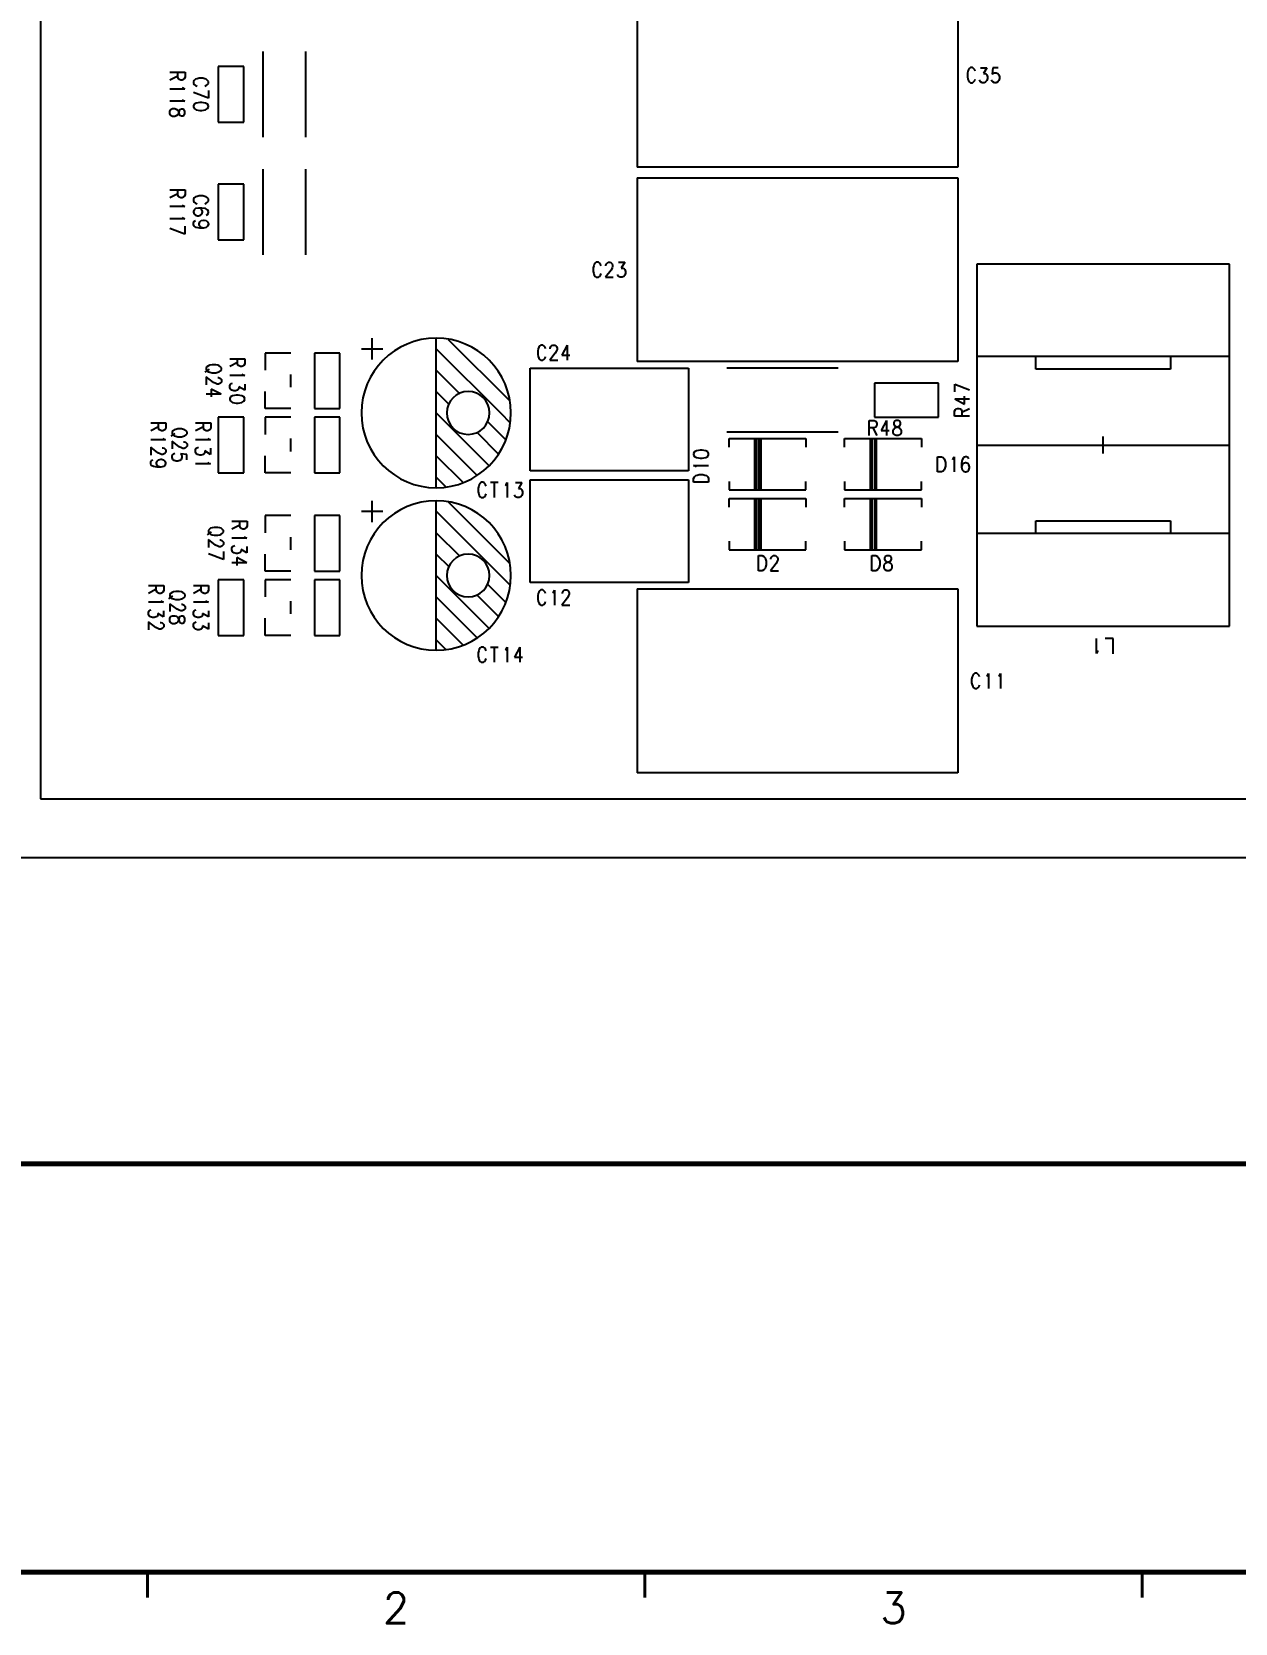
# Model space of a CAD drawing. Extents: x 295 to 953, y 10 to 290.
# Drawn here: x 529.4 to 647.4, y 10 to 165.9 of the extents above; entities that cross this region are included whole.
import ezdxf
from ezdxf.enums import TextEntityAlignment as Align

# ---------------------------------------------------------------- set-up
doc = ezdxf.new("R2010")
doc.units = 0
doc.header["$LTSCALE"] = 5
doc.header["$MEASUREMENT"] = 0
doc.layers.get('0').update_dxf_attribs({"linetype": 'CONTINUOUS', "lineweight": 25})
doc.layers.add('6', color=6, linetype='CONTINUOUS', lineweight=13)
for name, color, linetype in [('BOTTOM_SILK_GBR', 5, 'CONTINUOUS'), ('문자', 4, 'CONTINUOUS'), ('테두리', 3, 'CONTINUOUS')]:
    doc.layers.add(name, color=color, linetype=linetype)
doc.styles.get("Standard").update_dxf_attribs({"font": 'simplex.shx'})
doc.styles.add('굴림체', font='')
doc.styles.get('굴림체').set_extended_font_data('GulimChe')

# ---------------------------------------------------------------- blocks, each defined once
blk = doc.blocks.new('C')
at = {"layer": '테두리'}
for points, const_width in [([(15, 285), (15, 15), (405, 15), (405, 285), (15, 285)], 0.5), ([(15, 55), (405, 55)], 0.5), ([(63.75, 12.5), (63.75, 15)], 0.3), ([(112.5, 12.5), (112.5, 15)], 0.3), ([(161.25, 12.5), (161.25, 15)], 0.3)]:
    blk.add_lwpolyline(points, dxfattribs=dict(at, const_width=const_width))
at = {"layer": '문자'}
for s, p in [('2', (88.12, 11.5)), ('3', (136.88, 11.5))]:
    blk.add_text(s, height=3, dxfattribs=at).set_placement(p, align=Align.MIDDLE)

msp = doc.modelspace()

# ---------------------------------------------------------------- linework, layer by layer
at = {"layer": 'BOTTOM_SILK_GBR', "color": 0}
for p, q in [((530.23, 244.22), (530.23, 90.78)), ((588.73, 170.71), (588.73, 152.68)), ((620.16, 170.71), (620.16, 152.68)), ((552.06, 155.62), (552.06, 164)), ((556.25, 155.62), (556.25, 164)), ((547.66, 162.53), (547.66, 157.09)), ((550.17, 162.53), (547.66, 162.53)), ((550.17, 157.09), (550.17, 162.53)), ((621.2, 162.21), (621.15, 162.08)), ((621.3, 162.35), (621.2, 162.21)), ((621.4, 162.44), (621.3, 162.35)), ((621.61, 162.44), (621.4, 162.44)), ((621.71, 162.35), (621.61, 162.44)), ((621.82, 162.21), (621.71, 162.35)), ((621.87, 162.08), (621.82, 162.21)), ((622.4, 162.41), (623, 162.41)), ((623, 162.41), (622.67, 161.85)), ((623.59, 162.41), (623.53, 161.79)), ((624.13, 162.41), (623.59, 162.41)), ((542.93, 161.98), (544.42, 161.98)), ((543.7, 161.6), (542.93, 161.21)), ((543.7, 161.48), (543.7, 161.98)), ((543.77, 161.32), (543.7, 161.48)), ((543.85, 161.27), (543.77, 161.32)), ((543.99, 161.21), (543.85, 161.27)), ((544.13, 161.21), (543.99, 161.21)), ((544.26, 161.27), (544.13, 161.21)), ((544.33, 161.32), (544.26, 161.27)), ((544.42, 161.48), (544.33, 161.32)), ((544.42, 161.98), (544.42, 161.48)), ((545.31, 161.18), (545.24, 161.08)), ((545.24, 161.08), (545.24, 160.87)), ((545.24, 160.87), (545.31, 160.77)), ((545.44, 161.28), (545.31, 161.18)), ((545.31, 160.77), (545.44, 160.67)), ((545.6, 161.34), (545.44, 161.28)), ((545.44, 160.67), (545.6, 160.61)), ((545.8, 161.38), (545.6, 161.34)), ((546.16, 161.38), (545.8, 161.38)), ((546.36, 161.34), (546.16, 161.38)), ((546.5, 161.28), (546.36, 161.34)), ((546.36, 160.61), (546.5, 160.67)), ((546.63, 161.18), (546.5, 161.28)), ((546.5, 160.67), (546.63, 160.77)), ((546.72, 161.08), (546.63, 161.18)), ((546.63, 160.77), (546.72, 160.87)), ((546.72, 160.87), (546.72, 161.08)), ((621.15, 162.08), (621.1, 161.88)), ((621.1, 161.88), (621.1, 161.52)), ((621.1, 161.52), (621.15, 161.31)), ((621.15, 161.31), (621.2, 161.16)), ((621.2, 161.16), (621.3, 161.02)), ((621.3, 161.02), (621.4, 160.95)), ((621.4, 160.95), (621.61, 160.95)), ((621.61, 160.95), (621.71, 161.02)), ((621.71, 161.02), (621.82, 161.16)), ((621.82, 161.16), (621.87, 161.31)), ((622.34, 161.09), (622.29, 161.22)), ((622.4, 161.02), (622.34, 161.09)), ((622.56, 160.95), (622.4, 161.02)), ((622.73, 160.95), (622.56, 160.95)), ((622.67, 161.85), (622.84, 161.85)), ((622.89, 161.02), (622.73, 160.95)), ((622.84, 161.85), (622.95, 161.79)), ((623, 161.16), (622.89, 161.02)), ((622.95, 161.79), (623, 161.72)), ((623, 161.72), (623.06, 161.52)), ((623.06, 161.36), (623, 161.16)), ((623.06, 161.52), (623.06, 161.36)), ((623.53, 161.09), (623.48, 161.22)), ((623.53, 161.79), (623.59, 161.85)), ((623.59, 161.02), (623.53, 161.09)), ((623.59, 161.85), (623.75, 161.92)), ((623.75, 160.95), (623.59, 161.02)), ((623.75, 161.92), (623.91, 161.92)), ((623.91, 160.95), (623.75, 160.95)), ((623.91, 161.92), (624.08, 161.85)), ((624.08, 161.02), (623.91, 160.95)), ((624.08, 161.85), (624.19, 161.72)), ((624.19, 161.16), (624.08, 161.02)), ((624.19, 161.72), (624.25, 161.52)), ((624.25, 161.36), (624.19, 161.16)), ((624.25, 161.52), (624.25, 161.36)), ((544.39, 160.33), (542.93, 160.33)), ((544.39, 159.15), (542.93, 159.15)), ((544.13, 160.49), (544.19, 160.43)), ((544.13, 159.3), (544.19, 159.24)), ((544.19, 160.43), (544.39, 160.33)), ((544.19, 159.24), (544.39, 159.15)), ((546.7, 159.42), (545.24, 159.98)), ((546.7, 160.2), (546.7, 159.42)), ((542.93, 158.14), (543, 158.3)), ((542.93, 157.92), (542.93, 158.14)), ((543, 157.76), (542.93, 157.92)), ((543, 158.3), (543.07, 158.36)), ((543.07, 157.7), (543, 157.76)), ((543.07, 158.36), (543.2, 158.41)), ((543.2, 157.64), (543.07, 157.7)), ((543.2, 158.41), (543.43, 158.41)), ((543.43, 157.64), (543.2, 157.64)), ((543.43, 158.41), (543.56, 158.36)), ((543.56, 157.7), (543.43, 157.64)), ((543.56, 158.36), (543.7, 158.25)), ((543.7, 157.81), (543.56, 157.7)), ((543.7, 158.25), (543.77, 158.09)), ((543.77, 157.97), (543.7, 157.81)), ((543.83, 158.2), (543.77, 157.97)), ((543.77, 158.09), (543.83, 157.87)), ((543.9, 158.3), (543.83, 158.2)), ((543.83, 157.87), (543.9, 157.76)), ((544.06, 158.36), (543.9, 158.3)), ((543.9, 157.76), (544.06, 157.7)), ((544.19, 158.36), (544.06, 158.36)), ((544.06, 157.7), (544.19, 157.7)), ((544.33, 158.3), (544.19, 158.36)), ((544.19, 157.7), (544.33, 157.76)), ((544.39, 158.14), (544.33, 158.3)), ((544.33, 157.76), (544.39, 157.92)), ((544.39, 157.92), (544.39, 158.14)), ((545.31, 158.85), (545.24, 158.68)), ((545.24, 158.68), (545.24, 158.57)), ((545.24, 158.57), (545.31, 158.41)), ((545.51, 158.95), (545.31, 158.85)), ((545.31, 158.41), (545.51, 158.3)), ((545.87, 159.01), (545.51, 158.95)), ((545.51, 158.3), (545.87, 158.24)), ((546.07, 159.01), (545.87, 159.01)), ((545.87, 158.24), (546.07, 158.24)), ((546.43, 158.95), (546.07, 159.01)), ((546.07, 158.24), (546.43, 158.3)), ((546.63, 158.85), (546.43, 158.95)), ((546.43, 158.3), (546.63, 158.41)), ((546.7, 158.68), (546.63, 158.85)), ((546.63, 158.41), (546.7, 158.57)), ((546.7, 158.57), (546.7, 158.68)), ((547.66, 157.09), (550.17, 157.09)), ((552.06, 144.09), (552.06, 152.48)), ((556.25, 144.09), (556.25, 152.48)), ((620.16, 152.68), (588.73, 152.68)), ((588.73, 151.64), (588.73, 133.62)), ((588.73, 151.64), (620.16, 151.64)), ((620.16, 151.64), (620.16, 133.62)), ((542.93, 150.45), (544.42, 150.45)), ((543.7, 150.07), (542.93, 149.68)), ((543.7, 149.96), (543.7, 150.45)), ((543.77, 149.8), (543.7, 149.96)), ((543.85, 149.74), (543.77, 149.8)), ((543.99, 149.68), (543.85, 149.74)), ((544.26, 149.74), (544.13, 149.68)), ((544.33, 149.8), (544.26, 149.74)), ((544.42, 149.96), (544.33, 149.8)), ((544.42, 150.45), (544.42, 149.96)), ((545.44, 149.76), (545.31, 149.66)), ((545.6, 149.81), (545.44, 149.76)), ((545.8, 149.86), (545.6, 149.81)), ((546.16, 149.86), (545.8, 149.86)), ((546.36, 149.81), (546.16, 149.86)), ((546.5, 149.76), (546.36, 149.81)), ((546.63, 149.66), (546.5, 149.76)), ((547.66, 151.01), (547.66, 145.56)), ((550.17, 151.01), (547.66, 151.01)), ((550.17, 145.56), (550.17, 151.01)), ((544.39, 148.81), (542.93, 148.81)), ((544.13, 149.68), (543.99, 149.68)), ((544.13, 148.96), (544.19, 148.9)), ((544.19, 148.9), (544.39, 148.81)), ((545.31, 149.66), (545.24, 149.56)), ((545.24, 149.56), (545.24, 149.35)), ((545.24, 149.35), (545.31, 149.25)), ((545.31, 148.49), (545.24, 148.32)), ((545.24, 148.32), (545.24, 148.26)), ((545.24, 148.26), (545.31, 148.08)), ((545.31, 149.25), (545.44, 149.14)), ((545.44, 148.62), (545.31, 148.49)), ((545.44, 149.14), (545.6, 149.09)), ((545.73, 148.67), (545.44, 148.62)), ((546.07, 148.67), (545.73, 148.67)), ((545.94, 148.62), (545.73, 148.67)), ((546.07, 148.49), (545.94, 148.62)), ((546.43, 148.62), (546.07, 148.67)), ((546.14, 148.32), (546.07, 148.49)), ((546.07, 148.08), (546.14, 148.26)), ((546.14, 148.26), (546.14, 148.32)), ((546.36, 149.09), (546.5, 149.14)), ((546.63, 148.49), (546.43, 148.62)), ((546.5, 149.14), (546.63, 149.25)), ((546.72, 149.56), (546.63, 149.66)), ((546.63, 149.25), (546.72, 149.35)), ((546.7, 148.32), (546.63, 148.49)), ((546.63, 148.02), (546.7, 148.2)), ((546.7, 148.2), (546.7, 148.32)), ((546.72, 149.35), (546.72, 149.56)), ((544.39, 147.62), (542.93, 147.62)), ((544.39, 146.12), (542.93, 146.67)), ((544.13, 147.77), (544.19, 147.71)), ((544.19, 147.71), (544.39, 147.62)), ((544.39, 146.89), (544.39, 146.12)), ((545.24, 147.19), (545.31, 147.37)), ((545.24, 147.07), (545.24, 147.19)), ((545.31, 146.89), (545.24, 147.07)), ((545.31, 148.08), (545.44, 147.96)), ((545.31, 147.37), (545.44, 147.43)), ((545.51, 146.77), (545.31, 146.89)), ((545.44, 147.96), (545.64, 147.9)), ((545.87, 146.71), (545.51, 146.77)), ((545.64, 147.9), (545.73, 147.9)), ((545.73, 147.9), (545.94, 147.96)), ((545.8, 147.13), (545.87, 147.3)), ((545.8, 147.07), (545.8, 147.13)), ((545.87, 146.89), (545.8, 147.07)), ((545.87, 147.3), (546, 147.43)), ((546, 146.77), (545.87, 146.89)), ((546.23, 146.71), (545.87, 146.71)), ((545.94, 147.96), (546.07, 148.08)), ((546, 147.43), (546.23, 147.48)), ((546.23, 146.71), (546, 146.77)), ((546.23, 147.48), (546.3, 147.48)), ((546.5, 146.77), (546.23, 146.71)), ((546.3, 147.48), (546.5, 147.43)), ((546.5, 147.96), (546.63, 148.02)), ((546.5, 147.43), (546.63, 147.3)), ((546.63, 146.89), (546.5, 146.77)), ((546.63, 147.3), (546.7, 147.13)), ((546.7, 147.07), (546.63, 146.89)), ((546.7, 147.13), (546.7, 147.07)), ((547.66, 145.56), (550.17, 145.56)), ((584.48, 143.01), (584.43, 142.81)), ((584.43, 142.81), (584.43, 142.45)), ((584.43, 142.45), (584.48, 142.24)), ((584.53, 143.14), (584.48, 143.01)), ((584.48, 142.24), (584.53, 142.09)), ((584.63, 143.28), (584.53, 143.14)), ((584.53, 142.09), (584.63, 141.95)), ((584.73, 143.37), (584.63, 143.28)), ((584.63, 141.95), (584.73, 141.88)), ((584.94, 143.37), (584.73, 143.37)), ((585.04, 143.28), (584.94, 143.37)), ((584.94, 141.88), (585.04, 141.95)), ((585.15, 143.14), (585.04, 143.28)), ((585.04, 141.95), (585.15, 142.09)), ((585.2, 143.01), (585.15, 143.14)), ((585.15, 142.09), (585.2, 142.24)), ((586.17, 142.58), (585.62, 141.88)), ((585.67, 143.08), (585.73, 143.21)), ((585.67, 143.01), (585.67, 143.08)), ((585.73, 143.21), (585.78, 143.28)), ((585.78, 143.28), (585.89, 143.37)), ((585.89, 143.37), (586.11, 143.37)), ((586.11, 143.37), (586.22, 143.28)), ((586.27, 142.81), (586.17, 142.58)), ((586.22, 143.28), (586.27, 143.21)), ((586.27, 143.21), (586.33, 143.08)), ((586.33, 142.94), (586.27, 142.81)), ((586.33, 143.08), (586.33, 142.94)), ((586.86, 142.02), (586.81, 142.15)), ((586.91, 141.95), (586.86, 142.02)), ((586.91, 143.35), (587.52, 143.35)), ((587.08, 141.88), (586.91, 141.95)), ((587.52, 143.35), (587.18, 142.78)), ((587.18, 142.78), (587.35, 142.78)), ((587.41, 141.95), (587.25, 141.88)), ((587.35, 142.78), (587.46, 142.72)), ((587.52, 142.09), (587.41, 141.95)), ((587.46, 142.72), (587.52, 142.65)), ((587.52, 142.65), (587.58, 142.45)), ((587.58, 142.29), (587.52, 142.09)), ((587.58, 142.45), (587.58, 142.29)), ((646.79, 143.18), (622.04, 143.18)), ((622.04, 143.18), (622.04, 107.71)), ((646.79, 107.71), (646.79, 143.18)), ((584.73, 141.88), (584.94, 141.88)), ((585.62, 141.88), (586.39, 141.88)), ((587.25, 141.88), (587.08, 141.88)), ((562.74, 135.92), (562.74, 133.83)), ((569.03, 121.25), (569.03, 135.92)), ((570.2, 135.8), (576.24, 129.76)), ((552.27, 134.45), (552.27, 132.78)), ((554.78, 134.45), (552.27, 134.45)), ((557.09, 134.45), (557.09, 129.01)), ((559.6, 134.45), (557.09, 134.45)), ((559.6, 129.01), (559.6, 134.45)), ((561.7, 134.87), (563.79, 134.87)), ((569.03, 134.87), (575.32, 128.59)), ((579.02, 134.88), (578.98, 134.68)), ((578.98, 134.68), (578.98, 134.32)), ((578.98, 134.32), (579.02, 134.12)), ((579.08, 135.02), (579.02, 134.88)), ((579.02, 134.12), (579.08, 133.96)), ((579.18, 135.15), (579.08, 135.02)), ((579.28, 135.24), (579.18, 135.15)), ((579.49, 135.24), (579.28, 135.24)), ((579.59, 135.15), (579.49, 135.24)), ((579.7, 135.02), (579.59, 135.15)), ((579.75, 134.88), (579.7, 135.02)), ((579.7, 133.96), (579.75, 134.12)), ((580.71, 134.46), (580.17, 133.76)), ((580.22, 134.95), (580.28, 135.09)), ((580.22, 134.88), (580.22, 134.95)), ((580.28, 135.09), (580.33, 135.15)), ((580.33, 135.15), (580.44, 135.24)), ((580.44, 135.24), (580.66, 135.24)), ((580.66, 135.24), (580.77, 135.15)), ((580.82, 134.68), (580.71, 134.46)), ((580.77, 135.15), (580.82, 135.09)), ((580.82, 135.09), (580.88, 134.95)), ((580.88, 134.82), (580.82, 134.68)), ((580.88, 134.95), (580.88, 134.82)), ((581.86, 135.22), (581.35, 134.25)), ((581.35, 134.25), (582.13, 134.25)), ((581.86, 135.22), (581.86, 133.76)), ((646.79, 134.11), (622.04, 134.11)), ((627.81, 132.87), (627.81, 134.11)), ((641.01, 134.11), (641.01, 132.87)), ((546.77, 132.87), (546.36, 132.59)), ((546.56, 133.11), (546.49, 133.02)), ((546.49, 133.02), (546.49, 132.83)), ((546.49, 132.83), (546.56, 132.73)), ((546.7, 133.21), (546.56, 133.11)), ((546.56, 132.73), (546.7, 132.63)), ((546.85, 133.26), (546.7, 133.21)), ((546.7, 132.63), (546.85, 132.59)), ((547.06, 133.3), (546.85, 133.26)), ((546.85, 132.59), (547.06, 132.53)), ((547.42, 133.3), (547.06, 133.3)), ((547.62, 133.26), (547.42, 133.3)), ((547.42, 132.53), (547.62, 132.59)), ((547.76, 133.21), (547.62, 133.26)), ((547.62, 132.59), (547.76, 132.63)), ((547.89, 133.11), (547.76, 133.21)), ((547.76, 132.63), (547.89, 132.73)), ((547.98, 133.02), (547.89, 133.11)), ((547.89, 132.73), (547.98, 132.83)), ((547.98, 132.83), (547.98, 133.02)), ((548.8, 133.9), (550.28, 133.9)), ((549.57, 133.52), (548.8, 133.13)), ((549.57, 133.4), (549.57, 133.9)), ((549.63, 133.24), (549.57, 133.4)), ((549.72, 133.19), (549.63, 133.24)), ((549.86, 133.13), (549.72, 133.19)), ((549.99, 133.13), (549.86, 133.13)), ((550.13, 133.19), (549.99, 133.13)), ((550.19, 133.24), (550.13, 133.19)), ((550.28, 133.4), (550.19, 133.24)), ((550.28, 133.9), (550.28, 133.4)), ((569.03, 132.78), (571.34, 130.47)), ((578.25, 122.93), (578.25, 132.99)), ((578.25, 132.99), (593.76, 132.99)), ((579.08, 133.96), (579.18, 133.83)), ((579.18, 133.83), (579.28, 133.76)), ((579.28, 133.76), (579.49, 133.76)), ((579.49, 133.76), (579.59, 133.83)), ((579.59, 133.83), (579.7, 133.96)), ((580.17, 133.76), (580.94, 133.76)), ((620.16, 133.62), (588.73, 133.62)), ((593.76, 132.99), (593.76, 122.93)), ((608.43, 132.99), (597.53, 132.99)), ((641.01, 132.87), (627.81, 132.87)), ((547.19, 131.57), (546.49, 132.12)), ((546.49, 132.12), (546.49, 131.34)), ((547.06, 132.53), (547.42, 132.53)), ((547.42, 131.46), (547.19, 131.57)), ((547.55, 131.4), (547.42, 131.46)), ((547.69, 131.4), (547.55, 131.4)), ((547.62, 132.06), (547.69, 132.06)), ((547.69, 132.06), (547.82, 132.01)), ((547.82, 131.46), (547.69, 131.4)), ((547.82, 132.01), (547.89, 131.95)), ((547.89, 131.51), (547.82, 131.46)), ((547.89, 131.95), (547.98, 131.85)), ((547.98, 131.62), (547.89, 131.51)), ((547.98, 131.85), (547.98, 131.62)), ((550.26, 132.25), (548.8, 132.25)), ((548.8, 131.25), (548.87, 131.41)), ((548.8, 131.08), (548.8, 131.25)), ((548.87, 130.92), (548.8, 131.08)), ((548.87, 131.41), (548.94, 131.47)), ((548.94, 131.47), (549.07, 131.52)), ((550.26, 130.81), (549.7, 131.14)), ((549.7, 131.14), (549.7, 130.97)), ((549.99, 132.41), (550.06, 132.35)), ((550.06, 132.35), (550.26, 132.25)), ((550.26, 131.41), (550.26, 130.81)), ((554.78, 131.1), (554.78, 132.36)), ((618.27, 131.52), (611.99, 131.52)), ((611.99, 131.52), (611.99, 128.17)), ((618.27, 128.17), (618.27, 131.52)), ((619.86, 130.65), (619.86, 131.42)), ((619.86, 131.42), (621.32, 130.86)), ((547.96, 130.42), (546.49, 130.42)), ((547.96, 130.42), (546.99, 130.93)), ((546.99, 130.93), (546.99, 130.16)), ((548.87, 130.17), (548.8, 130)), ((548.8, 130), (548.8, 129.89)), ((548.8, 129.89), (548.87, 129.73)), ((549, 130.81), (548.87, 130.92)), ((549.07, 130.28), (548.87, 130.17)), ((548.87, 129.73), (549.07, 129.62)), ((549.2, 130.75), (549, 130.81)), ((549.43, 130.33), (549.07, 130.28)), ((549.07, 129.62), (549.43, 129.56)), ((549.36, 130.75), (549.2, 130.75)), ((549.57, 130.81), (549.36, 130.75)), ((549.63, 130.33), (549.43, 130.33)), ((549.43, 129.56), (549.63, 129.56)), ((549.63, 130.87), (549.57, 130.81)), ((549.7, 130.97), (549.63, 130.87)), ((549.99, 130.28), (549.63, 130.33)), ((549.63, 129.56), (549.99, 129.62)), ((550.19, 130.17), (549.99, 130.28)), ((549.99, 129.62), (550.19, 129.73)), ((550.26, 130), (550.19, 130.17)), ((550.19, 129.73), (550.26, 129.89)), ((550.26, 129.89), (550.26, 130)), ((552.27, 129.01), (552.27, 130.68)), ((569.03, 130.68), (570.29, 129.42)), ((619.86, 129.97), (620.83, 129.46)), ((619.86, 129.97), (621.32, 129.97)), ((620.83, 129.46), (620.83, 130.23)), ((547.66, 128.17), (547.66, 122.72)), ((550.17, 128.17), (547.66, 128.17)), ((550.17, 122.72), (550.17, 128.17)), ((554.78, 129.01), (552.27, 129.01)), ((552.27, 128.17), (552.27, 126.49)), ((554.78, 128.17), (552.27, 128.17)), ((557.09, 129.01), (559.6, 129.01)), ((557.09, 128.17), (557.09, 122.72)), ((559.6, 128.17), (557.09, 128.17)), ((559.6, 122.72), (559.6, 128.17)), ((574.19, 123.43), (569.03, 128.59)), ((575.32, 128.59), (576.28, 127.62)), ((611.99, 128.17), (618.27, 128.17)), ((619.84, 128.76), (619.93, 128.93)), ((619.84, 128.27), (619.84, 128.76)), ((621.32, 128.27), (619.84, 128.27)), ((619.93, 128.93), (619.99, 128.98)), ((619.99, 128.98), (620.13, 129.04)), ((620.13, 129.04), (620.26, 129.04)), ((620.26, 129.04), (620.4, 128.98)), ((620.4, 128.98), (620.49, 128.93)), ((620.49, 128.93), (620.56, 128.76)), ((620.56, 128.65), (621.32, 129.04)), ((620.56, 128.76), (620.56, 128.27)), ((541.05, 127.61), (542.53, 127.61)), ((541.81, 127.23), (541.05, 126.84)), ((541.81, 127.12), (541.81, 127.61)), ((541.88, 126.95), (541.81, 127.12)), ((541.97, 126.9), (541.88, 126.95)), ((542.1, 126.84), (541.97, 126.9)), ((542.24, 126.84), (542.1, 126.84)), ((542.37, 126.9), (542.24, 126.84)), ((542.44, 126.95), (542.37, 126.9)), ((542.53, 127.12), (542.44, 126.95)), ((542.53, 127.61), (542.53, 127.12)), ((543.41, 126.58), (543.01, 126.3)), ((543.21, 126.82), (543.14, 126.73)), ((543.14, 126.73), (543.14, 126.54)), ((543.14, 126.54), (543.21, 126.45)), ((543.35, 126.92), (543.21, 126.82)), ((543.21, 126.45), (543.35, 126.35)), ((543.5, 126.97), (543.35, 126.92)), ((543.35, 126.35), (543.5, 126.3)), ((543.7, 127.02), (543.5, 126.97)), ((544.06, 127.02), (543.7, 127.02)), ((544.27, 126.97), (544.06, 127.02)), ((544.4, 126.92), (544.27, 126.97)), ((544.27, 126.3), (544.4, 126.35)), ((544.54, 126.82), (544.4, 126.92)), ((544.4, 126.35), (544.54, 126.45)), ((544.63, 126.73), (544.54, 126.82)), ((544.54, 126.45), (544.63, 126.54)), ((544.63, 126.54), (544.63, 126.73)), ((545.45, 127.61), (546.93, 127.61)), ((546.21, 127.23), (545.45, 126.84)), ((546.21, 127.12), (546.21, 127.61)), ((546.28, 126.95), (546.21, 127.12)), ((546.37, 126.9), (546.28, 126.95)), ((546.5, 126.84), (546.37, 126.9)), ((546.64, 126.84), (546.5, 126.84)), ((546.78, 126.9), (546.64, 126.84)), ((546.84, 126.95), (546.78, 126.9)), ((546.93, 127.12), (546.84, 126.95)), ((546.93, 127.61), (546.93, 127.12)), ((569.03, 126.49), (573.05, 122.47)), ((573.01, 126.7), (575.15, 124.56)), ((574.06, 127.75), (575.86, 125.95)), ((608.43, 126.7), (597.53, 126.7)), ((611.46, 126.38), (611.46, 127.86)), ((611.46, 127.86), (611.96, 127.86)), ((611.96, 127.14), (611.46, 127.14)), ((611.84, 127.14), (612.23, 126.38)), ((611.96, 127.86), (612.12, 127.77)), ((612.12, 127.21), (611.96, 127.14)), ((612.12, 127.77), (612.17, 127.71)), ((612.17, 127.3), (612.12, 127.21)), ((612.17, 127.71), (612.23, 127.57)), ((612.23, 127.43), (612.17, 127.3)), ((612.23, 127.57), (612.23, 127.43)), ((613.16, 127.84), (612.65, 126.87)), ((612.65, 126.87), (613.42, 126.87)), ((613.16, 127.84), (613.16, 126.38)), ((613.84, 126.87), (613.89, 127.01)), ((613.84, 126.65), (613.84, 126.87)), ((613.89, 126.51), (613.84, 126.65)), ((613.95, 127.77), (613.89, 127.64)), ((613.89, 127.64), (613.89, 127.5)), ((613.89, 127.5), (613.95, 127.34)), ((613.89, 127.01), (614, 127.14)), ((613.95, 126.44), (613.89, 126.51)), ((614.11, 127.84), (613.95, 127.77)), ((613.95, 127.34), (614.05, 127.28)), ((614.11, 126.38), (613.95, 126.44)), ((614, 127.14), (614.16, 127.21)), ((614.05, 127.28), (614.28, 127.21)), ((614.33, 127.84), (614.11, 127.84)), ((614.33, 126.38), (614.11, 126.38)), ((614.16, 127.21), (614.39, 127.28)), ((614.28, 127.21), (614.44, 127.14)), ((614.49, 127.77), (614.33, 127.84)), ((614.49, 126.44), (614.33, 126.38)), ((614.39, 127.28), (614.49, 127.34)), ((614.44, 127.14), (614.55, 127.01)), ((614.55, 127.64), (614.49, 127.77)), ((614.49, 127.34), (614.55, 127.5)), ((614.55, 126.51), (614.49, 126.44)), ((614.55, 127.5), (614.55, 127.64)), ((614.55, 127.01), (614.61, 126.87)), ((614.61, 126.65), (614.55, 126.51)), ((614.61, 126.87), (614.61, 126.65)), ((542.51, 125.97), (541.05, 125.97)), ((541.74, 124.69), (541.05, 125.24)), ((541.05, 125.24), (541.05, 124.46)), ((542.17, 125.18), (542.24, 125.18)), ((542.24, 126.12), (542.31, 126.06)), ((542.24, 125.18), (542.37, 125.13)), ((542.31, 126.06), (542.51, 125.97)), ((542.37, 125.13), (542.44, 125.07)), ((542.44, 125.07), (542.53, 124.96)), ((542.53, 124.96), (542.53, 124.74)), ((543.84, 125.28), (543.14, 125.83)), ((543.14, 125.83), (543.14, 125.06)), ((543.5, 126.3), (543.7, 126.25)), ((543.7, 126.25), (544.06, 126.25)), ((544.06, 125.17), (543.84, 125.28)), ((544.06, 126.25), (544.27, 126.3)), ((544.2, 125.12), (544.06, 125.17)), ((544.34, 125.12), (544.2, 125.12)), ((544.27, 125.77), (544.34, 125.77)), ((544.34, 125.77), (544.47, 125.72)), ((544.47, 125.17), (544.34, 125.12)), ((544.47, 125.72), (544.54, 125.67)), ((544.54, 125.23), (544.47, 125.17)), ((544.54, 125.67), (544.63, 125.56)), ((544.63, 125.33), (544.54, 125.23)), ((544.63, 125.56), (544.63, 125.33)), ((546.91, 125.97), (545.45, 125.97)), ((545.45, 124.96), (545.51, 125.13)), ((545.45, 124.79), (545.45, 124.96)), ((545.51, 124.63), (545.45, 124.79)), ((545.51, 125.13), (545.58, 125.18)), ((545.58, 125.18), (545.72, 125.24)), ((546.91, 124.52), (546.35, 124.86)), ((546.35, 124.86), (546.35, 124.69)), ((546.64, 126.12), (546.71, 126.06)), ((546.71, 126.06), (546.91, 125.97)), ((546.91, 125.13), (546.91, 124.52)), ((554.78, 124.81), (554.78, 126.07)), ((594.34, 124.77), (594.27, 124.6)), ((594.54, 124.88), (594.34, 124.77)), ((594.9, 124.94), (594.54, 124.88)), ((595.1, 124.94), (594.9, 124.94)), ((595.46, 124.88), (595.1, 124.94)), ((595.66, 124.77), (595.46, 124.88)), ((595.73, 124.6), (595.66, 124.77)), ((597.74, 126.07), (605.28, 126.07)), ((597.74, 125.23), (597.74, 126.07)), ((600.25, 126.07), (600.25, 121.04)), ((600.46, 126.07), (600.67, 126.07)), ((600.46, 121.04), (600.46, 126.07)), ((600.67, 126.07), (600.67, 121.04)), ((600.88, 121.04), (600.88, 126.07)), ((605.28, 126.07), (605.28, 125.23)), ((609.05, 126.07), (616.6, 126.07)), ((609.05, 125.23), (609.05, 126.07)), ((611.57, 126.07), (611.57, 121.04)), ((611.78, 126.07), (611.99, 126.07)), ((611.78, 121.04), (611.78, 126.07)), ((611.99, 126.07), (611.99, 121.04)), ((612.2, 121.04), (612.2, 126.07)), ((616.6, 126.07), (616.6, 125.23)), ((622.04, 125.44), (646.79, 125.44)), ((634.41, 124.6), (634.41, 126.28)), ((541.05, 123.75), (541.11, 123.93)), ((541.05, 123.64), (541.05, 123.75)), ((541.11, 123.45), (541.05, 123.64)), ((541.11, 123.93), (541.25, 123.99)), ((541.32, 123.34), (541.11, 123.45)), ((541.68, 123.28), (541.32, 123.34)), ((541.61, 123.69), (541.68, 123.87)), ((541.61, 123.64), (541.61, 123.69)), ((541.68, 123.45), (541.61, 123.64)), ((541.68, 123.87), (541.81, 123.99)), ((541.81, 123.34), (541.68, 123.45)), ((542.04, 123.28), (541.68, 123.28)), ((541.97, 124.58), (541.74, 124.69)), ((541.81, 123.99), (542.04, 124.05)), ((542.04, 123.28), (541.81, 123.34)), ((542.1, 124.52), (541.97, 124.58)), ((542.04, 124.05), (542.1, 124.05)), ((542.31, 123.34), (542.04, 123.28)), ((542.24, 124.52), (542.1, 124.52)), ((542.1, 124.05), (542.31, 123.99)), ((542.37, 124.58), (542.24, 124.52)), ((542.31, 123.99), (542.44, 123.87)), ((542.44, 123.45), (542.31, 123.34)), ((542.44, 124.63), (542.37, 124.58)), ((542.53, 124.74), (542.44, 124.63)), ((542.44, 123.87), (542.51, 123.69)), ((542.51, 123.64), (542.44, 123.45)), ((542.51, 123.69), (542.51, 123.64)), ((543.14, 124.37), (543.21, 124.53)), ((543.14, 124.21), (543.14, 124.37)), ((543.21, 124.04), (543.14, 124.21)), ((543.21, 124.53), (543.28, 124.59)), ((543.35, 123.93), (543.21, 124.04)), ((543.28, 124.59), (543.41, 124.64)), ((543.55, 123.87), (543.35, 123.93)), ((543.7, 123.87), (543.55, 123.87)), ((543.91, 123.93), (543.7, 123.87)), ((544.04, 124.04), (543.91, 123.93)), ((544.6, 124.53), (543.98, 124.59)), ((543.98, 124.59), (544.04, 124.53)), ((544.04, 124.53), (544.11, 124.37)), ((544.11, 124.21), (544.04, 124.04)), ((544.11, 124.37), (544.11, 124.21)), ((544.6, 123.98), (544.6, 124.53)), ((546.91, 123.59), (545.45, 123.59)), ((545.65, 124.52), (545.51, 124.63)), ((545.85, 124.46), (545.65, 124.52)), ((546.01, 124.46), (545.85, 124.46)), ((546.21, 124.52), (546.01, 124.46)), ((546.28, 124.58), (546.21, 124.52)), ((546.35, 124.69), (546.28, 124.58)), ((546.64, 123.75), (546.71, 123.68)), ((546.71, 123.68), (546.91, 123.59)), ((552.27, 122.72), (552.27, 124.4)), ((569.03, 124.4), (571.67, 121.76)), ((594.27, 124.6), (594.27, 124.5)), ((594.27, 124.5), (594.34, 124.33)), ((594.47, 123.34), (594.27, 123.43)), ((594.27, 123.43), (595.73, 123.43)), ((594.34, 124.33), (594.54, 124.22)), ((594.54, 123.28), (594.47, 123.34)), ((594.54, 124.22), (594.9, 124.16)), ((594.9, 124.16), (595.1, 124.16)), ((595.1, 124.16), (595.46, 124.22)), ((595.46, 124.22), (595.66, 124.33)), ((595.66, 124.33), (595.73, 124.5)), ((595.73, 124.5), (595.73, 124.6)), ((618.17, 124.3), (618.55, 124.3)), ((618.17, 122.81), (618.17, 124.3)), ((618.55, 124.3), (618.72, 124.21)), ((618.72, 124.21), (618.82, 124.08)), ((618.82, 124.08), (618.88, 123.94)), ((618.88, 123.94), (618.94, 123.74)), ((618.94, 123.38), (618.88, 123.17)), ((618.94, 123.74), (618.94, 123.38)), ((619.66, 124.01), (619.72, 124.08)), ((619.72, 124.08), (619.81, 124.28)), ((619.81, 124.28), (619.81, 122.81)), ((620.6, 124.01), (620.54, 123.65)), ((620.54, 123.65), (620.54, 123.31)), ((620.6, 123.51), (620.54, 123.31)), ((620.54, 123.31), (620.6, 123.02)), ((620.72, 124.21), (620.6, 124.01)), ((620.72, 123.65), (620.6, 123.51)), ((620.9, 124.28), (620.72, 124.21)), ((620.9, 123.71), (620.72, 123.65)), ((621.01, 124.28), (620.9, 124.28)), ((620.95, 123.71), (620.9, 123.71)), ((621.13, 123.65), (620.95, 123.71)), ((621.19, 124.21), (621.01, 124.28)), ((621.25, 123.51), (621.13, 123.65)), ((621.25, 124.08), (621.19, 124.21)), ((621.32, 123.31), (621.25, 123.51)), ((621.25, 123.02), (621.32, 123.22)), ((621.32, 123.22), (621.32, 123.31)), ((547.66, 122.72), (550.17, 122.72)), ((554.78, 122.72), (552.27, 122.72)), ((557.09, 122.72), (559.6, 122.72)), ((569.03, 122.3), (569.99, 121.34)), ((573.35, 121.69), (573.25, 121.56)), ((573.45, 121.79), (573.35, 121.69)), ((573.66, 121.79), (573.45, 121.79)), ((573.76, 121.69), (573.66, 121.79)), ((573.87, 121.56), (573.76, 121.69)), ((574.34, 121.79), (575.11, 121.79)), ((574.72, 121.79), (574.72, 120.3)), ((575.89, 121.56), (575.98, 121.76)), ((575.98, 121.76), (575.98, 120.3)), ((576.82, 121.76), (577.42, 121.76)), ((577.42, 121.76), (577.09, 121.2)), ((593.76, 122.93), (578.25, 122.93)), ((578.25, 111.97), (578.25, 122.03)), ((578.25, 122.03), (593.76, 122.03)), ((593.76, 122.03), (593.76, 111.97)), ((594.25, 122.17), (594.34, 122.34)), ((594.25, 121.79), (594.25, 122.17)), ((595.73, 121.79), (594.25, 121.79)), ((594.34, 122.34), (594.47, 122.45)), ((594.47, 122.45), (594.61, 122.5)), ((594.61, 122.5), (594.81, 122.56)), ((594.81, 122.56), (595.17, 122.56)), ((595.17, 122.56), (595.37, 122.5)), ((595.37, 122.5), (595.53, 122.45)), ((595.53, 122.45), (595.66, 122.34)), ((595.66, 122.34), (595.73, 122.17)), ((595.73, 122.17), (595.73, 121.79)), ((597.74, 121.88), (597.74, 121.04)), ((605.28, 121.04), (605.28, 121.88)), ((609.05, 121.88), (609.05, 121.04)), ((616.6, 121.04), (616.6, 121.88)), ((618.55, 122.81), (618.17, 122.81)), ((618.72, 122.88), (618.55, 122.81)), ((618.82, 123.02), (618.72, 122.88)), ((618.88, 123.17), (618.82, 123.02)), ((620.6, 123.02), (620.72, 122.88)), ((620.72, 122.88), (620.9, 122.81)), ((620.9, 122.81), (620.95, 122.81)), ((620.95, 122.81), (621.13, 122.88)), ((621.13, 122.88), (621.25, 123.02)), ((573.2, 121.43), (573.15, 121.22)), ((573.15, 121.22), (573.15, 120.86)), ((573.15, 120.86), (573.2, 120.66)), ((573.25, 121.56), (573.2, 121.43)), ((573.2, 120.66), (573.25, 120.5)), ((573.25, 120.5), (573.35, 120.37)), ((573.35, 120.37), (573.45, 120.3)), ((573.45, 120.3), (573.66, 120.3)), ((573.66, 120.3), (573.76, 120.37)), ((573.76, 120.37), (573.87, 120.5)), ((573.92, 121.43), (573.87, 121.56)), ((573.87, 120.5), (573.92, 120.66)), ((575.83, 121.49), (575.89, 121.56)), ((576.77, 120.44), (576.71, 120.57)), ((576.82, 120.37), (576.77, 120.44)), ((576.98, 120.3), (576.82, 120.37)), ((577.15, 120.3), (576.98, 120.3)), ((577.09, 121.2), (577.26, 121.2)), ((577.32, 120.37), (577.15, 120.3)), ((577.26, 121.2), (577.37, 121.13)), ((577.42, 120.5), (577.32, 120.37)), ((577.37, 121.13), (577.42, 121.07)), ((577.42, 121.07), (577.49, 120.86)), ((577.49, 120.7), (577.42, 120.5)), ((577.49, 120.86), (577.49, 120.7)), ((597.74, 121.04), (605.28, 121.04)), ((597.74, 120.2), (605.28, 120.2)), ((597.74, 119.37), (597.74, 120.2)), ((600.25, 121.04), (600.46, 121.04)), ((600.25, 120.2), (600.25, 115.18)), ((600.46, 120.2), (600.67, 120.2)), ((600.46, 115.18), (600.46, 120.2)), ((600.67, 121.04), (600.88, 121.04)), ((600.67, 120.2), (600.67, 115.18)), ((600.88, 115.18), (600.88, 120.2)), ((605.28, 120.2), (605.28, 119.37)), ((609.05, 121.04), (616.6, 121.04)), ((609.05, 120.2), (616.6, 120.2)), ((609.05, 119.37), (609.05, 120.2)), ((611.57, 121.04), (611.78, 121.04)), ((611.57, 120.2), (611.57, 115.18)), ((611.78, 120.2), (611.99, 120.2)), ((611.78, 115.18), (611.78, 120.2)), ((611.99, 121.04), (612.2, 121.04)), ((611.99, 120.2), (611.99, 115.18)), ((612.2, 115.18), (612.2, 120.2)), ((616.6, 120.2), (616.6, 119.37)), ((552.27, 118.53), (552.27, 116.85)), ((554.78, 118.53), (552.27, 118.53)), ((557.09, 118.53), (557.09, 113.08)), ((559.6, 118.53), (557.09, 118.53)), ((559.6, 113.08), (559.6, 118.53)), ((561.7, 118.95), (563.79, 118.95)), ((562.74, 119.99), (562.74, 117.9)), ((569.03, 105.33), (569.03, 119.99)), ((569.03, 118.95), (575.32, 112.66)), ((570.2, 119.87), (576.24, 113.83)), ((546.77, 117.18), (546.7, 117.09)), ((546.7, 117.09), (546.7, 116.9)), ((546.91, 117.29), (546.77, 117.18)), ((547.06, 117.33), (546.91, 117.29)), ((547.27, 117.38), (547.06, 117.33)), ((547.63, 117.38), (547.27, 117.38)), ((547.83, 117.33), (547.63, 117.38)), ((547.97, 117.29), (547.83, 117.33)), ((548.1, 117.18), (547.97, 117.29)), ((548.19, 117.09), (548.1, 117.18)), ((548.19, 116.9), (548.19, 117.09)), ((549.01, 117.97), (550.49, 117.97)), ((549.78, 117.59), (549.01, 117.2)), ((549.78, 117.48), (549.78, 117.97)), ((549.84, 117.32), (549.78, 117.48)), ((549.93, 117.26), (549.84, 117.32)), ((550.07, 117.2), (549.93, 117.26)), ((550.2, 117.2), (550.07, 117.2)), ((550.34, 117.26), (550.2, 117.2)), ((550.4, 117.32), (550.34, 117.26)), ((550.49, 117.48), (550.4, 117.32)), ((550.49, 117.97), (550.49, 117.48)), ((627.81, 116.78), (627.81, 118.02)), ((627.81, 118.02), (641.01, 118.02)), ((641.01, 118.02), (641.01, 116.78)), ((546.98, 116.95), (546.57, 116.66)), ((546.7, 116.9), (546.77, 116.81)), ((547.4, 115.64), (546.7, 116.19)), ((546.7, 116.19), (546.7, 115.42)), ((546.77, 116.81), (546.91, 116.71)), ((546.91, 116.71), (547.06, 116.66)), ((547.06, 116.66), (547.27, 116.61)), ((547.27, 116.61), (547.63, 116.61)), ((547.63, 115.53), (547.4, 115.64)), ((547.63, 116.61), (547.83, 116.66)), ((547.76, 115.48), (547.63, 115.53)), ((547.9, 115.48), (547.76, 115.48)), ((547.83, 116.66), (547.97, 116.71)), ((547.83, 116.14), (547.9, 116.14)), ((547.9, 116.14), (548.03, 116.08)), ((548.03, 115.53), (547.9, 115.48)), ((547.97, 116.71), (548.1, 116.81)), ((548.03, 116.08), (548.1, 116.03)), ((548.1, 115.59), (548.03, 115.53)), ((548.1, 116.81), (548.19, 116.9)), ((548.1, 116.03), (548.19, 115.92)), ((548.19, 115.69), (548.1, 115.59)), ((548.19, 115.92), (548.19, 115.69)), ((550.47, 116.33), (549.01, 116.33)), ((549.01, 115.33), (549.08, 115.49)), ((549.08, 115.49), (549.14, 115.54)), ((549.14, 115.54), (549.28, 115.6)), ((550.2, 116.48), (550.27, 116.42)), ((550.27, 116.42), (550.47, 116.33)), ((550.47, 115.49), (550.47, 114.88)), ((554.78, 115.18), (554.78, 116.43)), ((569.03, 116.85), (571.34, 114.55)), ((597.74, 116.01), (597.74, 115.18)), ((605.28, 115.18), (605.28, 116.01)), ((609.05, 116.01), (609.05, 115.18)), ((616.6, 115.18), (616.6, 116.01)), ((646.79, 116.78), (622.04, 116.78)), ((548.17, 114.23), (546.7, 114.79)), ((548.17, 115), (548.17, 114.23)), ((549.01, 115.16), (549.01, 115.33)), ((549.08, 114.99), (549.01, 115.16)), ((550.47, 113.9), (549.01, 113.9)), ((549.21, 114.88), (549.08, 114.99)), ((549.41, 114.82), (549.21, 114.88)), ((549.57, 114.82), (549.41, 114.82)), ((550.47, 113.9), (549.5, 114.41)), ((549.5, 114.41), (549.5, 113.64)), ((549.78, 114.88), (549.57, 114.82)), ((549.84, 114.94), (549.78, 114.88)), ((549.91, 115.05), (549.84, 114.94)), ((550.47, 114.88), (549.91, 115.22)), ((549.91, 115.22), (549.91, 115.05)), ((552.27, 113.08), (552.27, 114.76)), ((569.03, 114.76), (570.29, 113.5)), ((597.74, 115.18), (605.28, 115.18)), ((600.25, 115.18), (600.46, 115.18)), ((600.61, 114.62), (601, 114.62)), ((600.61, 113.13), (600.61, 114.62)), ((600.67, 115.18), (600.88, 115.18)), ((601, 114.62), (601.16, 114.53)), ((601.16, 114.53), (601.27, 114.39)), ((601.27, 114.39), (601.32, 114.26)), ((601.32, 114.26), (601.38, 114.05)), ((601.38, 114.05), (601.38, 113.7)), ((601.85, 114.33), (601.91, 114.46)), ((601.85, 114.26), (601.85, 114.33)), ((601.91, 114.46), (601.96, 114.53)), ((601.96, 114.53), (602.07, 114.62)), ((602.07, 114.62), (602.29, 114.62)), ((602.29, 114.62), (602.4, 114.53)), ((602.45, 114.05), (602.35, 113.83)), ((602.4, 114.53), (602.45, 114.46)), ((602.45, 114.46), (602.51, 114.33)), ((602.51, 114.19), (602.45, 114.05)), ((602.51, 114.33), (602.51, 114.19)), ((609.05, 115.18), (616.6, 115.18)), ((611.57, 115.18), (611.78, 115.18)), ((611.75, 114.62), (612.13, 114.62)), ((611.75, 113.13), (611.75, 114.62)), ((611.99, 115.18), (612.2, 115.18)), ((612.13, 114.62), (612.3, 114.53)), ((612.3, 114.53), (612.4, 114.39)), ((612.4, 114.39), (612.46, 114.26)), ((612.46, 114.26), (612.52, 114.05)), ((612.52, 114.05), (612.52, 113.7)), ((613.04, 114.53), (612.99, 114.39)), ((612.99, 114.39), (612.99, 114.26)), ((612.99, 114.26), (613.04, 114.1)), ((612.99, 113.76), (613.1, 113.9)), ((613.21, 114.59), (613.04, 114.53)), ((613.04, 114.1), (613.15, 114.03)), ((613.1, 113.9), (613.26, 113.97)), ((613.15, 114.03), (613.38, 113.97)), ((613.43, 114.59), (613.21, 114.59)), ((613.26, 113.97), (613.48, 114.03)), ((613.38, 113.97), (613.54, 113.9)), ((613.59, 114.53), (613.43, 114.59)), ((613.48, 114.03), (613.59, 114.1)), ((613.54, 113.9), (613.65, 113.76)), ((613.65, 114.39), (613.59, 114.53)), ((613.59, 114.1), (613.65, 114.26)), ((613.65, 114.26), (613.65, 114.39)), ((554.78, 113.08), (552.27, 113.08)), ((557.09, 113.08), (559.6, 113.08)), ((574.19, 107.51), (569.03, 112.66)), ((575.32, 112.66), (576.28, 111.7)), ((601, 113.13), (600.61, 113.13)), ((601.16, 113.2), (601, 113.13)), ((601.27, 113.34), (601.16, 113.2)), ((601.32, 113.49), (601.27, 113.34)), ((601.38, 113.7), (601.32, 113.49)), ((602.35, 113.83), (601.8, 113.13)), ((601.8, 113.13), (602.57, 113.13)), ((612.13, 113.13), (611.75, 113.13)), ((612.3, 113.2), (612.13, 113.13)), ((612.4, 113.34), (612.3, 113.2)), ((612.46, 113.49), (612.4, 113.34)), ((612.52, 113.7), (612.46, 113.49)), ((612.94, 113.63), (612.99, 113.76)), ((612.94, 113.4), (612.94, 113.63)), ((612.99, 113.27), (612.94, 113.4)), ((613.04, 113.2), (612.99, 113.27)), ((613.21, 113.13), (613.04, 113.2)), ((613.43, 113.13), (613.21, 113.13)), ((613.59, 113.2), (613.43, 113.13)), ((613.65, 113.27), (613.59, 113.2)), ((613.65, 113.76), (613.71, 113.63)), ((613.71, 113.4), (613.65, 113.27)), ((613.71, 113.63), (613.71, 113.4)), ((540.84, 111.69), (542.32, 111.69)), ((541.6, 111.31), (540.84, 110.91)), ((541.6, 111.19), (541.6, 111.69)), ((541.67, 111.03), (541.6, 111.19)), ((541.76, 110.97), (541.67, 111.03)), ((541.89, 110.91), (541.76, 110.97)), ((542.03, 110.91), (541.89, 110.91)), ((542.17, 110.97), (542.03, 110.91)), ((542.23, 111.03), (542.17, 110.97)), ((542.32, 111.19), (542.23, 111.03)), ((542.32, 111.69), (542.32, 111.19)), ((543, 110.9), (542.93, 110.81)), ((542.93, 110.81), (542.93, 110.61)), ((543.14, 111), (543, 110.9)), ((543.29, 111.05), (543.14, 111)), ((543.5, 111.09), (543.29, 111.05)), ((543.85, 111.09), (543.5, 111.09)), ((544.06, 111.05), (543.85, 111.09)), ((544.19, 111), (544.06, 111.05)), ((544.33, 110.9), (544.19, 111)), ((544.42, 110.81), (544.33, 110.9)), ((544.42, 110.61), (544.42, 110.81)), ((545.24, 111.69), (546.72, 111.69)), ((546, 111.31), (545.24, 110.91)), ((546, 111.19), (546, 111.69)), ((546.07, 111.03), (546, 111.19)), ((546.16, 110.97), (546.07, 111.03)), ((546.3, 110.91), (546.16, 110.97)), ((546.43, 110.91), (546.3, 110.91)), ((546.57, 110.97), (546.43, 110.91)), ((546.63, 111.03), (546.57, 110.97)), ((546.72, 111.19), (546.63, 111.03)), ((546.72, 111.69), (546.72, 111.19)), ((547.66, 112.24), (547.66, 106.79)), ((550.17, 112.24), (547.66, 112.24)), ((550.17, 106.79), (550.17, 112.24)), ((552.27, 112.24), (552.27, 110.57)), ((554.78, 112.24), (552.27, 112.24)), ((557.09, 112.24), (557.09, 106.79)), ((559.6, 112.24), (557.09, 112.24)), ((559.6, 106.79), (559.6, 112.24)), ((573.01, 110.77), (575.15, 108.64)), ((574.06, 111.82), (575.86, 110.02)), ((593.76, 111.97), (578.25, 111.97)), ((579.03, 110.89), (578.98, 110.69)), ((579.08, 111.02), (579.03, 110.89)), ((579.18, 111.16), (579.08, 111.02)), ((579.28, 111.25), (579.18, 111.16)), ((579.49, 111.25), (579.28, 111.25)), ((579.59, 111.16), (579.49, 111.25)), ((579.7, 111.02), (579.59, 111.16)), ((579.75, 110.89), (579.7, 111.02)), ((580.47, 110.96), (580.53, 111.02)), ((580.53, 111.02), (580.63, 111.23)), ((580.63, 111.23), (580.63, 109.76)), ((581.41, 110.96), (581.47, 111.09)), ((581.41, 110.89), (581.41, 110.96)), ((581.47, 111.09), (581.52, 111.16)), ((581.52, 111.16), (581.63, 111.25)), ((581.63, 111.25), (581.85, 111.25)), ((581.85, 111.25), (581.96, 111.16)), ((581.96, 111.16), (582.01, 111.09)), ((582.01, 111.09), (582.07, 110.96)), ((582.07, 110.82), (582.01, 110.69)), ((582.07, 110.96), (582.07, 110.82)), ((588.73, 111.34), (588.73, 93.32)), ((588.73, 111.34), (620.16, 111.34)), ((620.16, 111.34), (620.16, 93.32)), ((542.3, 110.04), (540.84, 110.04)), ((540.84, 109.04), (540.9, 109.2)), ((540.9, 109.2), (540.97, 109.25)), ((540.97, 109.25), (541.11, 109.31)), ((542.03, 110.2), (542.1, 110.13)), ((542.1, 110.13), (542.3, 110.04)), ((542.3, 109.2), (542.3, 108.6)), ((543.2, 110.66), (542.8, 110.37)), ((542.93, 110.61), (543, 110.52)), ((543.63, 109.36), (542.93, 109.9)), ((542.93, 109.9), (542.93, 109.13)), ((543, 110.52), (543.14, 110.42)), ((543.14, 110.42), (543.29, 110.37)), ((543.29, 110.37), (543.5, 110.32)), ((543.5, 110.32), (543.85, 110.32)), ((543.85, 109.25), (543.63, 109.36)), ((543.85, 110.32), (544.06, 110.37)), ((543.99, 109.19), (543.85, 109.25)), ((544.13, 109.19), (543.99, 109.19)), ((544.06, 110.37), (544.19, 110.42)), ((544.06, 109.85), (544.13, 109.85)), ((544.13, 109.85), (544.26, 109.79)), ((544.26, 109.25), (544.13, 109.19)), ((544.19, 110.42), (544.33, 110.52)), ((544.26, 109.79), (544.33, 109.74)), ((544.33, 109.3), (544.26, 109.25)), ((544.33, 110.52), (544.42, 110.61)), ((544.33, 109.74), (544.42, 109.63)), ((544.42, 109.41), (544.33, 109.3)), ((544.42, 109.63), (544.42, 109.41)), ((546.7, 110.04), (545.24, 110.04)), ((545.24, 109.04), (545.31, 109.2)), ((545.31, 109.2), (545.37, 109.25)), ((545.37, 109.25), (545.51, 109.31)), ((546.43, 110.2), (546.5, 110.13)), ((546.5, 110.13), (546.7, 110.04)), ((546.7, 109.2), (546.7, 108.6)), ((554.78, 108.89), (554.78, 110.15)), ((569.03, 110.57), (573.05, 106.54)), ((578.98, 110.69), (578.98, 110.33)), ((578.98, 110.33), (579.03, 110.12)), ((579.03, 110.12), (579.08, 109.97)), ((579.08, 109.97), (579.18, 109.83)), ((579.18, 109.83), (579.28, 109.76)), ((579.28, 109.76), (579.49, 109.76)), ((579.49, 109.76), (579.59, 109.83)), ((579.59, 109.83), (579.7, 109.97)), ((579.7, 109.97), (579.75, 110.12)), ((581.91, 110.46), (581.36, 109.76)), ((581.36, 109.76), (582.13, 109.76)), ((582.01, 110.69), (581.91, 110.46)), ((540.84, 108.87), (540.84, 109.04)), ((540.9, 108.71), (540.84, 108.87)), ((541.54, 107.57), (540.84, 108.12)), ((540.84, 108.12), (540.84, 107.35)), ((541.04, 108.6), (540.9, 108.71)), ((541.24, 108.54), (541.04, 108.6)), ((541.4, 108.54), (541.24, 108.54)), ((541.6, 108.6), (541.4, 108.54)), ((541.67, 108.65), (541.6, 108.6)), ((541.74, 108.76), (541.67, 108.65)), ((542.3, 108.6), (541.74, 108.93)), ((541.74, 108.93), (541.74, 108.76)), ((541.96, 108.07), (542.03, 108.07)), ((542.03, 108.07), (542.17, 108.01)), ((542.17, 108.01), (542.23, 107.96)), ((542.23, 107.96), (542.32, 107.85)), ((542.32, 107.63), (542.23, 107.52)), ((542.32, 107.85), (542.32, 107.63)), ((542.93, 108.44), (543, 108.61)), ((542.93, 108.22), (542.93, 108.44)), ((543, 108.06), (542.93, 108.22)), ((543, 108.61), (543.07, 108.66)), ((543.07, 108), (543, 108.06)), ((543.07, 108.66), (543.2, 108.72)), ((543.2, 107.94), (543.07, 108)), ((543.2, 108.72), (543.43, 108.72)), ((543.43, 107.94), (543.2, 107.94)), ((543.43, 108.72), (543.56, 108.66)), ((543.56, 108), (543.43, 107.94)), ((543.56, 108.66), (543.7, 108.55)), ((543.7, 108.11), (543.56, 108)), ((543.7, 108.55), (543.77, 108.39)), ((543.77, 108.27), (543.7, 108.11)), ((543.83, 108.5), (543.77, 108.27)), ((543.77, 108.39), (543.83, 108.17)), ((543.9, 108.61), (543.83, 108.5)), ((543.83, 108.17), (543.9, 108.06)), ((544.06, 108.66), (543.9, 108.61)), ((543.9, 108.06), (544.06, 108)), ((544.19, 108.66), (544.06, 108.66)), ((544.06, 108), (544.19, 108)), ((544.33, 108.61), (544.19, 108.66)), ((544.19, 108), (544.33, 108.06)), ((544.39, 108.44), (544.33, 108.61)), ((544.33, 108.06), (544.39, 108.22)), ((544.39, 108.22), (544.39, 108.44)), ((545.24, 108.87), (545.24, 109.04)), ((545.31, 108.71), (545.24, 108.87)), ((545.24, 107.85), (545.31, 108.01)), ((545.24, 107.68), (545.24, 107.85)), ((545.31, 107.52), (545.24, 107.68)), ((545.44, 108.6), (545.31, 108.71)), ((545.31, 108.01), (545.37, 108.07)), ((545.37, 108.07), (545.51, 108.12)), ((545.64, 108.54), (545.44, 108.6)), ((545.8, 108.54), (545.64, 108.54)), ((546, 108.6), (545.8, 108.54)), ((546.07, 108.65), (546, 108.6)), ((546.14, 108.76), (546.07, 108.65)), ((546.7, 108.6), (546.14, 108.93)), ((546.14, 108.93), (546.14, 108.76)), ((546.7, 107.41), (546.14, 107.74)), ((546.14, 107.74), (546.14, 107.57)), ((546.7, 108.01), (546.7, 107.41)), ((552.27, 106.79), (552.27, 108.47)), ((569.03, 108.47), (571.67, 105.83)), ((622.04, 107.71), (646.79, 107.71)), ((541.76, 107.46), (541.54, 107.57)), ((541.89, 107.41), (541.76, 107.46)), ((542.03, 107.41), (541.89, 107.41)), ((542.17, 107.46), (542.03, 107.41)), ((542.23, 107.52), (542.17, 107.46)), ((545.44, 107.41), (545.31, 107.52)), ((545.64, 107.35), (545.44, 107.41)), ((545.8, 107.35), (545.64, 107.35)), ((546, 107.41), (545.8, 107.35)), ((546.07, 107.46), (546, 107.41)), ((546.14, 107.57), (546.07, 107.46)), ((547.66, 106.79), (550.17, 106.79)), ((554.78, 106.79), (552.27, 106.79)), ((557.09, 106.79), (559.6, 106.79)), ((569.03, 106.37), (569.99, 105.41)), ((633.75, 105.03), (633.75, 106.49)), ((635.39, 106.49), (634.62, 106.49)), ((635.39, 105), (635.39, 106.49)), ((573.2, 105.29), (573.15, 105.09)), ((573.15, 105.09), (573.15, 104.73)), ((573.15, 104.73), (573.2, 104.52)), ((573.25, 105.43), (573.2, 105.29)), ((573.2, 104.52), (573.25, 104.37)), ((573.35, 105.56), (573.25, 105.43)), ((573.45, 105.65), (573.35, 105.56)), ((573.66, 105.65), (573.45, 105.65)), ((573.76, 105.56), (573.66, 105.65)), ((573.87, 105.43), (573.76, 105.56)), ((573.92, 105.29), (573.87, 105.43)), ((573.87, 104.37), (573.92, 104.52)), ((574.34, 105.65), (575.11, 105.65)), ((574.72, 105.65), (574.72, 104.16)), ((575.83, 105.36), (575.89, 105.43)), ((575.89, 105.43), (575.98, 105.63)), ((575.98, 105.63), (575.98, 104.16)), ((577.22, 105.63), (576.71, 104.66)), ((576.71, 104.66), (577.49, 104.66)), ((577.22, 105.63), (577.22, 104.16)), ((633.84, 105.23), (633.75, 105.03)), ((633.9, 105.3), (633.84, 105.23)), ((573.25, 104.37), (573.35, 104.23)), ((573.35, 104.23), (573.45, 104.16)), ((573.45, 104.16), (573.66, 104.16)), ((573.66, 104.16), (573.76, 104.23)), ((573.76, 104.23), (573.87, 104.37)), ((621.72, 102.98), (621.62, 102.85)), ((621.82, 103.08), (621.72, 102.98)), ((622.03, 103.08), (621.82, 103.08)), ((622.13, 102.98), (622.03, 103.08)), ((622.24, 102.85), (622.13, 102.98)), ((623.07, 102.85), (623.16, 103.05)), ((623.16, 103.05), (623.16, 101.59)), ((624.26, 102.85), (624.35, 103.05)), ((624.35, 103.05), (624.35, 101.59)), ((621.57, 102.72), (621.52, 102.51)), ((621.52, 102.51), (621.52, 102.15)), ((621.52, 102.15), (621.57, 101.95)), ((621.62, 102.85), (621.57, 102.72)), ((621.57, 101.95), (621.62, 101.79)), ((621.62, 101.79), (621.72, 101.66)), ((621.72, 101.66), (621.82, 101.59)), ((621.82, 101.59), (622.03, 101.59)), ((622.03, 101.59), (622.13, 101.66)), ((622.13, 101.66), (622.24, 101.79)), ((622.29, 102.72), (622.24, 102.85)), ((622.24, 101.79), (622.29, 101.95)), ((623.01, 102.78), (623.07, 102.85)), ((624.2, 102.78), (624.26, 102.85)), ((620.16, 93.32), (588.73, 93.32)), ((530.23, 90.78), (841.25, 90.78)), ((868.48, 85), (508.78, 85))]:
    msp.add_line(p, q, dxfattribs=at)
for centre, radius, start, end in [((569.03, 128.59), 7.33, 90, 270), ((569.03, 128.59), 7.33, 270, 90), ((572.17, 128.59), 2.1, 0, 180), ((572.17, 128.59), 2.1, 180, 0), ((569.03, 112.66), 7.33, 90, 270), ((569.03, 112.66), 7.33, 270, 90), ((572.17, 112.66), 2.1, 0, 180), ((572.17, 112.66), 2.1, 180, 0)]:
    msp.add_arc(centre, radius, start, end, dxfattribs=at)

# ---------------------------------------------------------------- block references
msp.add_blockref('C', (476.98, 0))

# ---------------------------------------------------------------- texts
at = {"layer": '6', "color": 4, "insert": (573.67, 73.54), "char_height": 3, "width": 36.962, "attachment_point": 4, "style": '굴림체'}
msp.add_mtext('{\\f굴림|b0|i0|c129;\\C7;', dxfattribs=at)

doc.saveas('drawing.dxf')
